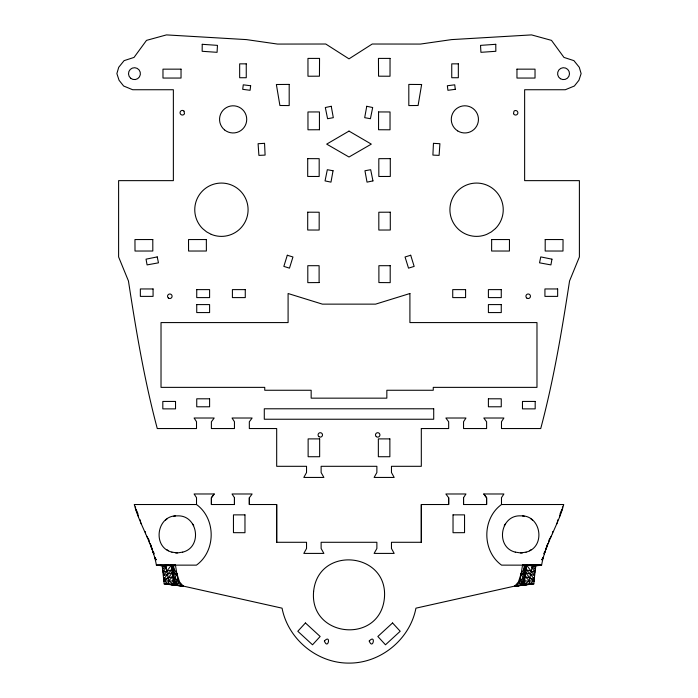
<?xml version="1.0" encoding="UTF-8"?>
<svg xmlns="http://www.w3.org/2000/svg" width="698" height="698" viewBox="0 0 698 698"><rect width="100%" height="100%" fill="white"/><g stroke="black" fill="none" stroke-linecap="round" stroke-linejoin="round"><path stroke-width="1.05" d="M501.487 504.523L563.722 504.523C558.199 525.367 545.243 543.768 541.613 565.136L501.557 565.136C481.943 550.992 481.908 518.71 501.487 504.523L501.487 497.657L503.912 493.983L483.81 493.983L486.602 497.753L486.611 504.523L463.551 504.523L463.551 497.665L465.967 493.983L445.874 493.983L448.674 497.753L448.674 504.523L421.313 504.523L421.313 542.285L391.465 542.285L391.465 548.497L394.178 553.409L374.119 553.409L376.876 548.497L376.876 542.285L321.124 542.285L321.124 548.497L323.881 553.409L303.822 553.409L306.535 548.497L306.535 542.285L276.687 542.285L276.687 504.523L249.326 504.523L249.326 497.753L252.126 493.983L232.033 493.983L234.449 497.665L234.449 504.523L211.389 504.523L211.398 497.753L214.19 493.975L194.088 493.975L196.513 497.657L196.513 504.523C216.092 518.71 216.057 550.992 196.443 565.136L156.387 565.136C152.757 543.768 139.801 525.367 134.278 504.523L196.513 504.523M156.893 564.734L156.387 565.136L162.198 565.764L164.196 583.912L173.532 583.912L282.062 608.167C288.03 639.289 317.302 663.318 349 663.1C380.698 663.318 409.97 639.289 415.938 608.167L524.468 583.912C525.559 577.804 522.785 571.871 524.32 565.799L526.58 565.083L541.613 565.136L541.107 564.734M135.464 508.476L135.56 506.853M532.434 583.912L514.766 586.207L521.188 585.247L514.766 586.207L518.509 581.8L521.083 573.686L525.707 572.718L534.432 575.51L526.58 565.083L521.083 573.686L524.46 575.318L525.21 576.644L534.197 579.314L535.802 565.764L539.947 565.406L532.426 565.773L522.549 565.136L519.6 582.97L514.766 586.207L533.804 583.912L534.197 579.314L533.56 577.534M530.506 584.034L529.381 583.912L529.782 577.979L532.426 565.773L538.106 565.206M526.58 565.083L525.707 572.718L523.212 577.97L518.509 581.8L522.034 584.75L526.641 584.662L523.954 584.043L525.707 572.718L525.664 566.305L522.549 565.136L535.802 565.764L534.938 567.701M164.196 583.912L183.234 586.207L179.491 581.8L176.917 573.686L172.293 572.718L163.568 575.51L163.733 573.651M552.467 533.752L552.676 531.614M163.062 567.701L162.198 565.764L175.451 565.136L173.68 565.799L171.42 565.083L172.293 572.718L174.788 577.97L179.491 581.8L175.966 584.75L171.359 584.662L173.532 583.912L172.293 572.718L172.336 566.305L171.42 565.083L158.053 565.406L165.574 565.773L175.451 565.136L178.4 582.97L183.234 586.207L165.566 583.912M172.336 566.305L171.935 569.638L167.485 574.114L163.803 579.314L172.79 576.644L174.186 572.927L173.68 565.799L172.336 566.305L176.917 573.686L173.27 580.989L174.046 584.043L171.359 584.662M557.405 522.017L557.676 519.914M544.309 552.144L544.344 553.889M134.557 505.492L134.697 504.523M559.526 516.825L559.883 514.731M548.549 542.599L549.099 539.676M545.932 549.239L547.293 544.597M556.481 524.442L557.126 522.881M561.323 512.018L562.073 509.078L560.058 513.684L560.686 513.684M545.461 549.841L547.485 545.234M163.803 579.314L164.44 577.534M542.608 559.752L541.849 559.752L543.402 556.952M523.814 572.927L525.385 569.542L534.825 572.072L534.188 572.718L535.287 568.713L531.859 567.361L535.802 565.764L534.275 566.567M526.091 552.135C546.176 547.258 541.316 514.696 520.691 515.866C500.073 514.714 495.196 547.267 515.299 552.135M544.902 552.17L544.074 553.889L545.408 550.678M159.894 565.206L165.574 565.773L168.523 565.144L158.053 565.406M504.288 525.673L505.23 524.111M167.494 584.034L168.619 583.912L168.218 577.979L166.141 567.361L162.713 568.713L163.812 572.718L163.175 572.072L166.141 567.361L165.574 565.773M549.579 538.926L551.499 535.924M541.849 559.752L543.123 557.789M163.568 575.51L171.42 565.083M214.19 493.983L211.389 497.761L211.389 504.523M172.293 572.718L168.218 577.979L163.969 580.989L168.619 583.912M172.79 576.644L168.375 580.989L173.532 583.912M182.702 552.135C202.795 547.267 197.935 514.679 177.309 515.883C156.684 514.696 151.815 547.276 171.909 552.135M165.505 520.089L166.97 518.998M529.381 583.912L534.031 580.989L529.782 577.979L525.707 572.718M529.459 550.731L531.021 549.797M526.641 584.662L524.468 583.912L529.625 580.989L525.21 576.644M176.917 573.686L173.54 575.318L173.27 580.989L163.969 580.989L164.789 580.989M163.175 572.072L174.116 569.271M182.71 552.127L177.309 552.938L171.909 552.127M526.091 552.127L520.691 552.938L515.29 552.127M522.252 585.081L523.282 584.898M514.766 586.207L524.468 584.732M173.68 516.232L175.486 515.97M520.691 552.921L522.514 552.833M547.607 543.69L548.096 543.69M533.211 580.989L534.031 580.989L524.73 580.989L521.083 573.686M524.468 583.912L533.804 583.912M137.314 513.684L137.942 513.684L135.927 509.078L136.677 512.018M140.874 522.881L141.519 524.442M149.904 543.69L150.393 543.69M151.353 547.311L152.539 549.841M152.592 550.678L153.656 553.889M154.598 556.952L156.151 559.752L155.392 559.752M539.947 565.406L529.477 565.144L532.426 565.773M175.486 552.833L177.309 552.921M522.514 515.97L524.32 516.232M173.532 584.732L183.234 586.207M523.884 569.271L525.385 569.542M174.718 584.898L175.748 585.081M166.141 567.361L162.198 565.764L163.725 566.567M166.979 549.797L168.541 550.731M531.03 518.998L532.495 520.089M483.81 493.983L486.611 497.761L486.611 504.523M534.197 579.314L530.515 574.114L526.065 569.638L525.664 566.305M184.019 111.209L184.49 113.652A2.321 2.321 0 0 1 182.37 115.039L181.506 114.873A2.321 2.321 0 0 1 180.442 111.427A2.321 2.321 0 0 1 184.019 111.095M154.877 557.789L156.151 559.752M146.501 535.924L148.421 538.926M531.859 567.361L534.825 572.072M192.77 524.111L193.712 525.673M150.515 545.234L152.068 549.239M153.098 552.17L153.926 553.889L153.691 552.144M172.615 569.542L174.186 572.927M150.707 544.597L151.667 547.311M513.51 113.652L513.981 111.209A2.234 2.234 0 0 1 517.497 111.558A2.234 2.234 0 0 1 516.494 114.873L515.63 115.039A2.234 2.234 0 0 1 513.588 113.704M148.901 539.676L149.451 542.599M138.117 514.731L138.474 516.825M563.303 504.523L563.443 505.492M140.324 519.914L140.595 522.017M145.324 531.614L145.533 533.752M534.267 573.651L534.432 575.51M562.44 506.853L562.536 508.476M463.551 497.657L463.551 504.523M448.674 497.753L448.674 504.523M421.313 504.523L421.313 542.285M276.687 504.523L276.687 542.285M249.326 497.761L249.326 504.523M234.449 497.665L234.449 504.523M196.74 304.59L196.731 312.573L209.601 312.573L209.601 304.59L196.74 304.59M196.74 289.618L196.731 297.601L209.601 297.601L209.601 289.618L196.74 289.618M307.713 212.192L307.696 230.017L319.169 230.043L319.187 212.236L307.713 212.192M307.713 158.629L307.696 176.454L319.169 176.481L319.187 158.673L307.713 158.629M378.569 111.942L378.552 129.749L390.025 129.793L390.042 111.968L378.569 111.942M390.042 58.405L390.025 76.23L378.552 76.187L378.456 58.405L390.042 58.405M421.313 428.546L421.313 466.308L391.465 466.308L391.465 472.529L394.178 477.441L374.119 477.441L376.876 472.529L376.876 466.308L321.124 466.308L321.124 472.529L323.881 477.441L303.822 477.441L306.535 472.529L306.535 466.308L276.687 466.308L276.687 428.546L249.326 428.546L249.326 421.784L252.126 418.015L232.033 418.015L234.449 421.697L234.449 428.546L211.389 428.546L211.389 421.784L214.19 418.015L194.088 418.015L196.513 421.697L196.513 428.546L157.268 428.546C144.338 380.07 136.058 330.512 128.449 280.971L118.608 256.943L118.608 180.642L173.366 180.642L173.366 89.737L132.681 89.737L123.633 86.011L119.07 80.279L116.88 73.604L118.721 67.287L124.096 60.639L134.025 57.419L146.51 40.371L166.456 34.9L246.446 39.603L277.56 44.07L325.765 44.018L349 58.859L372.235 44.018L420.44 44.07L451.554 39.603L531.544 34.9L551.49 40.371L563.975 57.419L573.904 60.639L579.279 67.287L581.12 73.604L578.93 80.279L574.367 86.011L565.319 89.737L524.634 89.737L524.634 180.642L579.392 180.642L579.392 256.943L569.551 280.971C561.942 330.512 553.662 380.07 540.732 428.546L501.487 428.546L501.487 421.697L503.912 418.015L483.81 418.015L486.611 421.784L486.611 428.546L463.551 428.546L463.551 421.697L465.967 418.015L445.874 418.015L448.674 421.784L448.674 428.546L421.313 428.546M453.028 514.871L453.028 532.705L464.545 532.67L464.545 514.871L453.028 514.871M488.399 398.802L488.399 406.786L501.26 406.786L501.26 398.802L488.399 398.802M516.965 69.154L516.965 78.054L535.026 78.054L535.026 69.154L516.965 69.154M491.654 239.545L491.619 251.018L509.435 251.036L509.479 239.562L491.654 239.545M545.208 239.545L545.182 251.018L562.989 251.036L563.042 239.562L545.208 239.545M319.544 58.405L319.448 76.187L307.975 76.23L307.958 58.405L319.544 58.405M202.237 44.306L202.15 51.286L217.069 52.324L217.471 45.37L202.237 44.306M433.449 143.343L432.9 155.096L439.103 155.384L439.915 143.709L433.449 143.343M313.62 591.363C309.144 637.736 379.721 644.69 384.38 598.334C388.856 551.961 318.279 545.007 313.62 591.363M324.378 641.008C328.06 650.545 331.437 633.601 324.378 641.008M369.225 641.008C372.906 650.545 376.274 633.601 369.225 641.008M174.788 577.97L174.046 584.043L177.44 579.768L175.966 584.75L174.788 577.97M250.652 85.749L250.085 90.295L242.703 89.318L243.27 84.816L250.652 85.749M522.47 581.513L522.034 584.75L520.56 579.768L523.954 584.043L523.212 577.97L522.47 581.513M421.627 84.51L418.102 105.494L408.81 105.573L408.81 84.414L421.627 84.51M551.961 259.167L550.914 264.9L539.537 262.832L540.767 256.908L551.961 259.167M333.051 170.748L330.974 182.134L325.05 180.904L327.318 169.71L333.051 170.748M366.755 106.288L364.688 117.674L370.42 118.712L372.68 107.518L366.755 106.288M287.297 255.241L283.842 266.4L289.478 268.145L292.951 256.986L287.297 255.241M305.436 622.956L297.802 631.262L312.521 644.795L320.155 636.48L305.436 622.956M392.564 622.956L377.845 636.48L385.479 644.795L400.198 631.262L392.564 622.956M495.432 228.578L491.383 231.884L486.776 234.354A26.664 26.664 0 0 1 449.913 209.723A26.664 26.664 0 0 1 486.776 185.092A26.664 26.664 0 0 1 495.432 228.578M349 131.093L326.69 144.12L349 157.015L371.31 144.12L349 131.093M410.703 255.241L405.049 256.986L408.522 268.145L414.158 266.4L410.703 255.241M409.909 293.518L375.603 304.136L322.397 304.136L288.091 293.518L288.091 322.581L161.02 322.581L161.02 387.364L264.743 387.364L264.743 390.261L311.16 390.261L311.16 398.157L386.84 398.157L386.84 390.261L433.257 390.261L433.257 387.364L536.98 387.364L536.98 322.581L409.909 322.581L409.909 293.518M331.245 106.288L325.32 107.518L327.58 118.712L333.312 117.674L331.245 106.288M372.95 180.904L367.026 182.134L364.949 170.748L370.682 169.71L372.95 180.904M157.233 256.908L146.039 259.167L147.086 264.9L158.463 262.832L157.233 256.908M455.297 89.318L447.915 90.295L447.348 85.749L454.73 84.816L455.297 89.318M495.763 44.306L480.529 45.37L480.931 52.324L495.85 51.286L495.763 44.306M264.551 143.343L258.086 143.709L258.897 155.384L265.1 155.096L264.551 143.343M289.19 84.414L276.373 84.51L279.898 105.494L289.19 105.573L289.19 84.414M319.108 282.559L307.801 282.646L307.801 265.694L319.108 265.694L319.108 282.559M319.448 129.749L307.975 129.793L307.958 111.968L319.431 111.942L319.448 129.749M390.287 158.629L378.813 158.673L378.831 176.481L390.304 176.454L390.287 158.629M390.287 212.192L378.813 212.236L378.831 230.043L390.304 230.017L390.287 212.192M246.254 63.85L239.667 63.85L239.667 77.731L246.254 77.731L246.254 63.85M458.333 63.85L451.746 63.85L451.746 77.731L458.333 77.731L458.333 63.85M181.035 69.154L162.974 69.154L162.974 78.054L181.035 78.054L181.035 69.154M152.792 239.545L134.958 239.562L135.011 251.036L152.818 251.018L152.792 239.545M206.346 239.545L188.521 239.562L188.565 251.036L206.381 251.018L206.346 239.545M390.199 265.694L378.892 265.694L378.892 282.559L390.199 282.646L390.199 265.694M153.071 288.955L140.35 288.955L140.35 296.38L153.071 296.38L153.071 288.955M557.65 288.955L544.929 288.955L544.929 296.38L557.65 296.38L557.65 288.955M245.268 289.618L232.408 289.618L232.408 297.601L245.268 297.601L245.268 289.618M465.592 289.618L452.732 289.618L452.732 297.601L465.592 297.601L465.592 289.618M501.26 289.618L488.399 289.618L488.399 297.601L501.269 297.601L501.26 289.618M501.26 304.59L488.399 304.59L488.399 312.573L501.269 312.573L501.26 304.59M209.601 398.802L196.74 398.802L196.74 406.786L209.601 406.786L209.601 398.802M175.53 401.437L162.817 401.437L162.817 408.871L175.53 408.871L175.53 401.437M535.183 401.437L522.47 401.437L522.47 408.871L535.183 408.871L535.183 401.437M433.711 408.784L264.289 408.784L264.289 419.236L433.711 419.236L433.711 408.784M319.649 438.894L308.132 438.894L308.132 456.728L319.649 456.728L319.649 438.894M389.868 438.894L378.351 438.894L378.351 456.728L389.868 456.728L389.868 438.894M244.972 514.871L233.455 514.871L233.455 532.67L244.972 532.705L244.972 514.871M211.224 234.354L206.617 231.884L202.568 228.578A26.664 26.664 0 0 1 211.224 185.092A26.664 26.664 0 0 1 248.087 209.723A26.664 26.664 0 0 1 211.224 234.354M318.864 436.625A2.225 2.225 0 0 0 322.476 435.308A2.225 2.225 0 0 0 319.527 432.83A2.225 2.225 0 0 0 318.864 436.625M168.349 298.002A2.277 2.277 0 0 0 172.057 296.65A2.277 2.277 0 0 0 169.029 294.12A2.277 2.277 0 0 0 168.349 298.002M560.398 78.708A5.95 5.95 0 0 0 569.498 73.866A5.95 5.95 0 0 0 560.747 68.404A5.95 5.95 0 0 0 560.398 78.708M457.67 130.901A13.585 13.585 0 0 0 478.444 119.847A13.585 13.585 0 0 0 458.481 107.387A13.585 13.585 0 0 0 457.67 130.901M376.283 436.625A2.225 2.225 0 0 0 379.904 435.308A2.225 2.225 0 0 0 376.955 432.83A2.225 2.225 0 0 0 376.283 436.625M526.728 298.002A2.277 2.277 0 0 0 530.428 296.65A2.277 2.277 0 0 0 527.409 294.12A2.277 2.277 0 0 0 526.728 298.002M130.683 78.263A5.95 5.95 0 0 0 140.324 74.616A5.95 5.95 0 0 0 132.35 68.09A5.95 5.95 0 0 0 130.683 78.263M224.529 129.889A13.585 13.585 0 0 0 246.542 121.574A13.585 13.585 0 0 0 228.333 106.672A13.585 13.585 0 0 0 224.529 129.889"/></g></svg>
